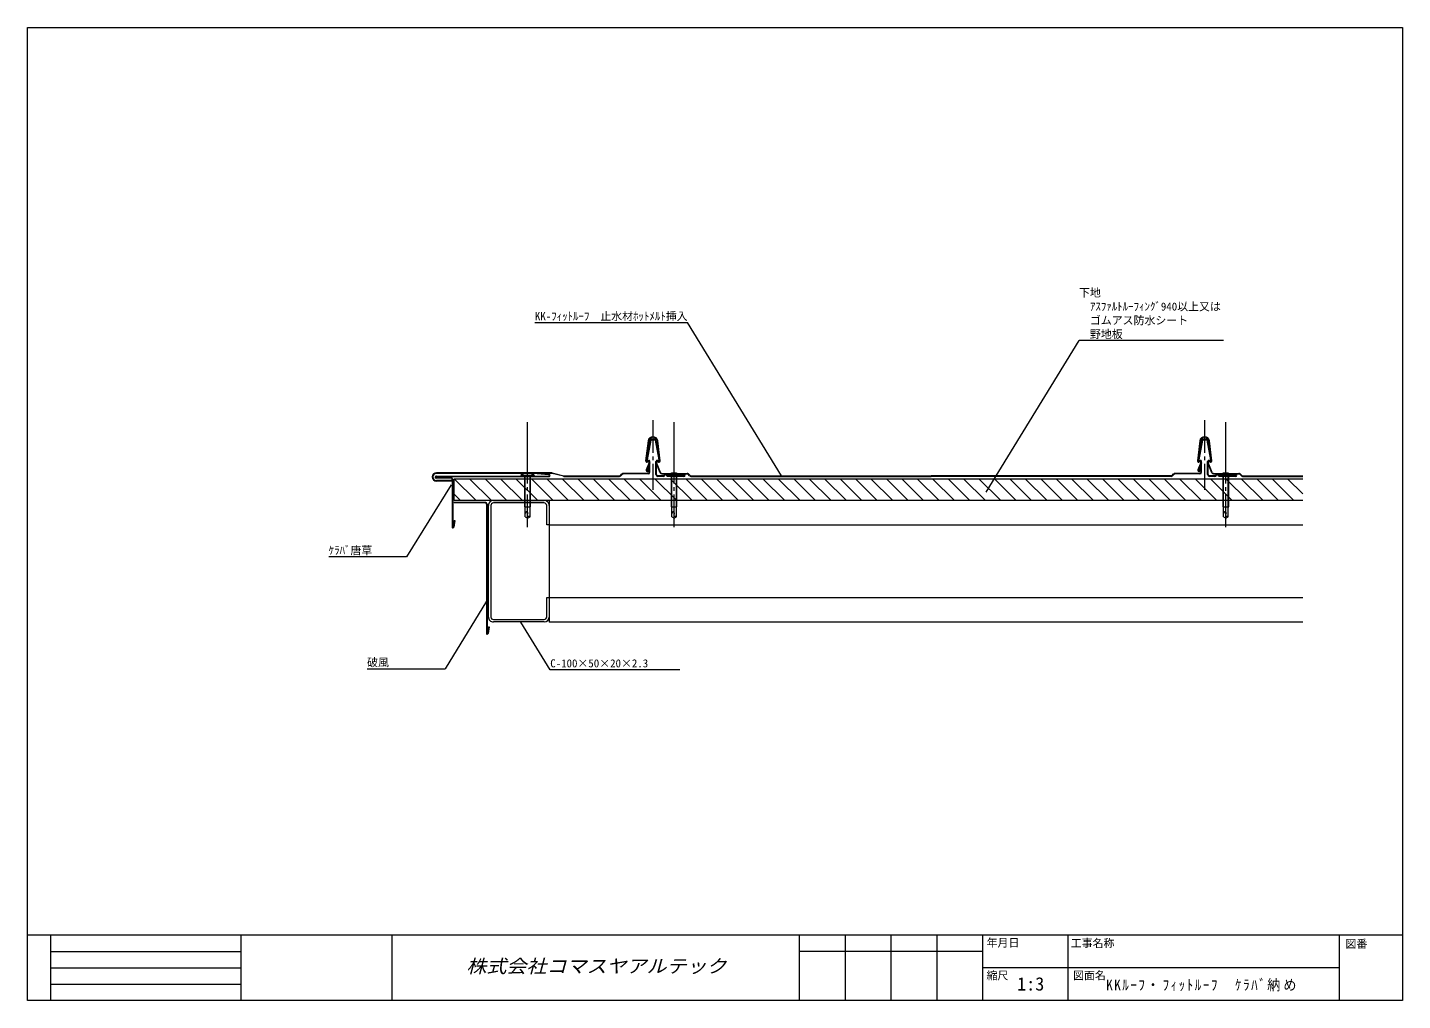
# Model space of a CAD drawing. Units: millimetres, scale not verified. Extents: x -567 to 1804, y -2125 to 401.
# Drawn here: x -567 to 567, y -1263 to -461 of the extents above; entities that cross this region are included whole.
import ezdxf
from ezdxf.enums import TextEntityAlignment as Align

# ---------------------------------------------------------------- set-up
doc = ezdxf.new("R2010")
doc.units = ezdxf.units.MM
doc.header["$LTSCALE"] = 3
doc.linetypes.add('CHAIN2', pattern=[12, 9, -1, 1, -1])
for name, color, linetype, lineweight in [('0-0_0', 7, 'Continuous', 18), ('0-3_LAYER004', 7, 'Continuous', 18), ('0-6_LAYER008', 4, 'Continuous', 18)]:
    doc.layers.add(name, color=color, linetype=linetype, lineweight=lineweight)
doc.layers.add('0-2_LAYER002', color=7, linetype='Continuous')
doc.styles.add('HG丸ｺﾞｼｯｸM-PRO', font='')
doc.styles.add('ＭＳ ゴシック', font='')
doc.styles.get('HG丸ｺﾞｼｯｸM-PRO').set_extended_font_data('HG丸ｺﾞｼｯｸM-PRO')
doc.styles.get('ＭＳ ゴシック').set_extended_font_data('MS Gothic')

# ---------------------------------------------------------------- blocks, each defined once
blk = doc.blocks.new('GROUP_8(1)')
at = {"layer": '0-6_LAYER008', "color": 7}
blk.add_lwpolyline([(-138.799, -84.905), (-138.799, -68.905), (-136.799, -68.905), (-136.799, -84.905)], dxfattribs=at)
blk = doc.blocks.new('GROUP_9(1)')
at = {"layer": '0-6_LAYER008', "color": 7}
blk.add_lwpolyline([(-136.799, 7.095), (-136.799, -8.905), (-138.799, -8.905)], dxfattribs=at)

msp = doc.modelspace()

# ---------------------------------------------------------------- linework, layer by layer
at = {"layer": '0-0_0', "color": 4}
for p, q in [((-148.572, -704.195), (-22.572, -704.195)), ((54.88, -830.394), (-22.572, -704.195)), ((223.57, -843.85), (300.214, -718.968)), ((419.292, -718.968), (300.214, -718.968)), ((-215.116, -850.805), (-215.116, -832.805)), ((-215.116, -832.805), (484.794, -832.805)), ((-197.063, -850.805), (-215.063, -832.805)), ((-184.335, -850.805), (-202.335, -832.805)), ((-171.608, -850.805), (-189.608, -832.805)), ((-158.88, -850.805), (-176.88, -832.805)), ((-146.152, -850.805), (-164.152, -832.805)), ((-133.424, -850.805), (-151.424, -832.805)), ((-120.696, -850.805), (-138.696, -832.805)), ((-107.968, -850.805), (-125.968, -832.805)), ((-95.24, -850.805), (-113.24, -832.805)), ((-82.512, -850.805), (-100.512, -832.805)), ((-69.784, -850.805), (-87.784, -832.805)), ((-57.056, -850.805), (-75.056, -832.805)), ((-44.328, -850.805), (-62.328, -832.805)), ((-31.601, -850.805), (-49.601, -832.805)), ((-18.873, -850.805), (-36.873, -832.805)), ((-6.145, -850.805), (-24.145, -832.805)), ((6.583, -850.805), (-11.417, -832.805)), ((19.311, -850.805), (1.311, -832.805)), ((32.039, -850.805), (14.039, -832.805)), ((44.767, -850.805), (26.767, -832.805)), ((57.495, -850.805), (39.495, -832.805)), ((70.223, -850.805), (52.223, -832.805)), ((82.951, -850.805), (64.951, -832.805)), ((95.679, -850.805), (77.679, -832.805)), ((108.407, -850.805), (90.407, -832.805)), ((121.134, -850.805), (103.134, -832.805)), ((133.862, -850.805), (115.862, -832.805)), ((146.59, -850.805), (128.59, -832.805)), ((159.318, -850.805), (141.318, -832.805)), ((172.046, -850.805), (154.046, -832.805)), ((184.774, -850.805), (166.774, -832.805)), ((197.502, -850.805), (179.502, -832.805)), ((210.23, -850.805), (192.23, -832.805)), ((222.958, -850.805), (204.958, -832.805)), ((235.686, -850.805), (217.686, -832.805)), ((248.414, -850.805), (230.414, -832.805)), ((261.141, -850.805), (243.141, -832.805)), ((273.869, -850.805), (255.869, -832.805)), ((286.597, -850.805), (268.597, -832.805)), ((299.325, -850.805), (281.325, -832.805)), ((312.053, -850.805), (294.053, -832.805)), ((324.781, -850.805), (306.781, -832.805)), ((337.509, -850.805), (319.509, -832.805)), ((350.237, -850.805), (332.237, -832.805)), ((362.965, -850.805), (344.965, -832.805)), ((375.693, -850.805), (357.693, -832.805)), ((388.421, -850.805), (370.421, -832.805)), ((401.148, -850.805), (383.148, -832.805)), ((413.876, -850.805), (395.876, -832.805)), ((426.604, -850.805), (408.604, -832.805)), ((439.332, -850.805), (421.332, -832.805)), ((452.06, -850.805), (434.06, -832.805)), ((464.788, -850.805), (446.788, -832.805)), ((477.516, -850.805), (459.516, -832.805)), ((484.794, -845.355), (472.244, -832.805)), ((-209.791, -850.805), (-215.116, -845.481)), ((484.794, -850.805), (-215.116, -850.805)), ((-188.482, -933.805), (-222.641, -989.463)), ((-135.879, -990.252), (-160, -950.95)), ((-286.931, -989.463), (-222.641, -989.463)), ((-29.098, -990.252), (-135.879, -990.252))]:
    msp.add_line(p, q, dxfattribs=at)
at = {"layer": '0-0_0', "color": 4, "linetype": 'CHAIN2'}
for p, q in [((-154.557, -813.222), (-154.557, -785.026)), ((-51.207, -784.449), (-51.207, -842.088)), ((-33.657, -813.222), (-33.657, -785.026)), ((403.793, -784.449), (403.793, -842.088)), ((421.343, -813.222), (421.343, -785.026)), ((-154.557, -872.814), (-154.557, -813.22)), ((-33.657, -872.814), (-33.657, -813.22)), ((421.343, -872.814), (421.343, -813.22))]:
    msp.add_line(p, q, dxfattribs=at)
at = {"layer": '0-0_0', "color": 5}
for p, q in [((-55.177, -801.701), (-57.2, -817.963)), ((-54.681, -801.762), (-56.704, -818.024)), ((-56.54, -817.208), (-53.46, -800.938)), ((-52.969, -801.031), (-56.049, -817.301)), ((-49.446, -801.031), (-46.366, -817.301)), ((-45.875, -817.208), (-48.955, -800.938)), ((-45.711, -818.024), (-47.734, -801.762)), ((-45.215, -817.963), (-47.238, -801.701)), ((399.823, -801.701), (397.8, -817.963)), ((400.319, -801.762), (398.296, -818.024)), ((398.46, -817.208), (401.54, -800.938)), ((402.031, -801.031), (398.951, -817.301)), ((405.554, -801.031), (408.634, -817.301)), ((409.125, -817.208), (406.045, -800.938)), ((409.289, -818.024), (407.266, -801.762)), ((409.785, -817.963), (407.762, -801.701)), ((-54.27, -819.48), (-56.66, -825.457)), ((-53.806, -819.665), (-56.196, -825.642)), ((-54.966, -818.271), (-56.078, -818.569)), ((-54.837, -818.754), (-55.949, -819.052)), ((-55.428, -817.877), (-54.936, -817.745)), ((-54.807, -818.228), (-55.299, -818.36)), ((-55.119, -822.95), (-55.232, -825.847)), ((-54.619, -822.969), (-55.119, -822.95)), ((-54.619, -822.969), (-54.732, -825.867)), ((-54.177, -827.394), (-54.177, -818.711)), ((-53.677, -827.394), (-53.677, -818.711)), ((-48.737, -829.394), (-48.737, -818.711)), ((-45.3, -827.951), (-48.636, -819.608)), ((-48.237, -829.394), (-48.237, -818.711)), ((-44.836, -827.766), (-48.172, -819.423)), ((-47.608, -818.228), (-47.116, -818.36)), ((-47.578, -818.754), (-46.466, -819.052)), ((-46.987, -817.877), (-47.479, -817.745)), ((-47.449, -818.271), (-46.337, -818.569)), ((400.73, -819.48), (398.34, -825.457)), ((401.194, -819.665), (398.804, -825.642)), ((400.034, -818.271), (398.922, -818.569)), ((400.163, -818.754), (399.051, -819.052)), ((399.572, -817.877), (400.064, -817.745)), ((400.193, -818.228), (399.701, -818.36)), ((399.881, -822.95), (399.768, -825.847)), ((400.381, -822.969), (399.881, -822.95)), ((400.381, -822.969), (400.268, -825.867)), ((400.823, -827.394), (400.823, -818.711)), ((401.323, -827.394), (401.323, -818.711)), ((406.263, -829.394), (406.263, -818.711)), ((409.7, -827.951), (406.364, -819.608)), ((406.763, -829.394), (406.763, -818.711)), ((410.164, -827.766), (406.828, -819.423)), ((407.392, -818.228), (407.884, -818.36)), ((407.422, -818.754), (408.534, -819.052)), ((408.013, -817.877), (407.521, -817.745)), ((407.551, -818.271), (408.663, -818.569)), ((-134.623, -827.894), (-229.739, -827.894)), ((-134.623, -828.394), (-229.739, -828.394)), ((-216.799, -834.392), (-229.739, -834.392)), ((-216.799, -834.892), (-229.739, -834.892)), ((-124.863, -830.848), (-134.376, -828.425)), ((-134.253, -827.941), (-124.739, -830.363)), ((-124.492, -830.394), (-78.749, -830.394)), ((-124.492, -830.894), (-78.749, -830.894)), ((-78.042, -830.101), (-76.774, -828.834)), ((-77.688, -830.455), (-76.421, -829.187)), ((-55.177, -828.394), (-75.713, -828.394)), ((-55.177, -828.894), (-75.713, -828.894)), ((-42.666, -830.394), (-47.237, -830.394)), ((-42.666, -830.894), (-47.237, -830.894)), ((-43.907, -828.394), (-22.887, -828.394)), ((-43.907, -828.894), (-22.887, -828.894)), ((-42.304, -830.239), (-41.461, -829.355)), ((-41.942, -830.584), (-41.099, -829.699)), ((-39.533, -830.584), (-40.375, -829.699)), ((-39.171, -830.239), (-40.013, -829.355)), ((-25.587, -830.394), (-38.809, -830.394)), ((-25.587, -830.894), (-38.809, -830.894)), ((-28.087, -829.394), (-25.587, -829.394)), ((-20.912, -830.455), (-22.18, -829.187)), ((-20.558, -830.101), (-21.826, -828.834)), ((-19.851, -830.394), (178.2, -830.394)), ((-19.851, -830.894), (178.2, -830.894)), ((376.251, -830.394), (178.2, -830.394)), ((376.251, -830.894), (178.2, -830.894)), ((376.958, -830.101), (378.226, -828.834)), ((377.312, -830.455), (378.579, -829.187)), ((399.823, -828.394), (379.287, -828.394)), ((399.823, -828.894), (379.287, -828.894)), ((412.334, -830.394), (407.763, -830.394)), ((412.334, -830.894), (407.763, -830.894)), ((411.093, -828.394), (432.113, -828.394)), ((411.093, -828.894), (432.113, -828.894)), ((412.696, -830.239), (413.539, -829.355)), ((413.058, -830.584), (413.901, -829.699)), ((415.467, -830.584), (414.625, -829.699)), ((415.829, -830.239), (414.987, -829.355)), ((429.413, -830.394), (416.191, -830.394)), ((429.413, -830.894), (416.191, -830.894)), ((426.913, -829.394), (429.413, -829.394)), ((434.088, -830.455), (432.82, -829.187)), ((434.442, -830.101), (433.174, -828.834)), ((435.149, -830.394), (484.794, -830.394)), ((435.149, -830.894), (484.794, -830.894))]:
    msp.add_line(p, q, dxfattribs=at)
at = {"layer": '0-0_0', "color": 3}
for p, q in [((-229.775, -830.584), (-137.111, -830.584)), ((-229.775, -831.084), (-137.111, -831.084)), ((-217.799, -831.892), (-229.739, -831.892)), ((-217.799, -832.392), (-229.739, -832.392)), ((-216.799, -833.392), (-216.799, -872.692)), ((-216.299, -833.392), (-216.299, -872.692)), ((-146.761, -828.731), (-146.718, -828.239)), ((-137.089, -829.584), (-146.761, -828.731)), ((-137.046, -829.092), (-146.718, -828.239)), ((-189.482, -852.305), (-215.116, -852.305)), ((-215.116, -852.305), (-215.116, -852.805)), ((-189.482, -852.805), (-215.116, -852.805)), ((-188.482, -853.805), (-188.482, -960.361)), ((-187.982, -853.805), (-187.982, -960.361)), ((-215.114, -867.165), (-215.924, -872.719)), ((-214.619, -867.237), (-215.429, -872.791)), ((-215.114, -867.165), (-214.619, -867.237)), ((-186.797, -954.834), (-187.607, -960.388)), ((-186.302, -954.906), (-187.112, -960.46)), ((-186.797, -954.834), (-186.302, -954.906))]:
    msp.add_line(p, q, dxfattribs=at)
at = {"layer": '0-0_0'}
for p, q in [((-160.057, -829.794), (-159.709, -830.394)), ((-160.057, -829.794), (-149.057, -829.794)), ((-159.709, -830.394), (-149.405, -830.394)), ((-156.857, -855.894), (-156.857, -830.394)), ((-156.557, -864.132), (-156.557, -830.394)), ((-154.883, -827.898), (-154.883, -828.666)), ((-154.883, -828.666), (-154.231, -828.666)), ((-154.231, -827.898), (-154.231, -828.666)), ((-152.557, -864.222), (-152.557, -830.394)), ((-152.257, -855.894), (-152.257, -830.394)), ((-149.057, -829.794), (-149.405, -830.394)), ((-39.157, -829.794), (-38.809, -830.394)), ((-39.157, -829.794), (-28.157, -829.794)), ((-38.809, -830.394), (-28.505, -830.394)), ((-35.957, -855.894), (-35.957, -830.394)), ((-35.657, -864.132), (-35.657, -830.394)), ((-33.982, -827.898), (-33.982, -828.666)), ((-33.982, -828.666), (-33.331, -828.666)), ((-33.331, -827.898), (-33.331, -828.666)), ((-31.657, -864.222), (-31.657, -830.394)), ((-31.357, -855.894), (-31.357, -830.394)), ((-28.157, -829.794), (-28.505, -830.394)), ((415.843, -829.794), (416.191, -830.394)), ((415.843, -829.794), (426.843, -829.794)), ((416.191, -830.394), (426.495, -830.394)), ((419.043, -855.894), (419.043, -830.394)), ((419.343, -864.132), (419.343, -830.394)), ((421.018, -827.898), (421.018, -828.666)), ((421.018, -828.666), (421.669, -828.666)), ((421.669, -827.898), (421.669, -828.666)), ((423.343, -864.222), (423.343, -830.394)), ((423.643, -855.894), (423.643, -830.394)), ((426.843, -829.794), (426.495, -830.394)), ((-186.799, -946.805), (-186.799, -854.805)), ((-184.799, -854.805), (-184.799, -946.805)), ((-182.799, -850.805), (-140.799, -850.805)), ((-140.799, -852.805), (-182.799, -852.805)), ((-156.857, -855.894), (-152.257, -855.894)), ((-156.057, -860.362), (-156.557, -861.299)), ((-138.799, -870.805), (-138.799, -854.805)), ((-136.799, -850.805), (-136.799, -950.95)), ((-35.957, -855.894), (-31.357, -855.894)), ((-35.157, -860.362), (-35.657, -861.299)), ((419.043, -855.894), (423.643, -855.894)), ((419.843, -860.362), (419.343, -861.299)), ((-154.557, -865.394), (-154.825, -864.381)), ((-136.799, -870.805), (484.794, -870.805)), ((-33.657, -865.394), (-33.925, -864.381)), ((421.343, -865.394), (421.075, -864.381)), ((-136.799, -930.805), (484.794, -930.805)), ((-182.799, -948.805), (-140.799, -948.805)), ((-140.799, -950.805), (-182.799, -950.805)), ((-136.799, -950.805), (484.794, -950.805)), ((-567, -1208.85), (567, -1208.85)), ((-548.1, -1208.85), (-548.1, -1262.85)), ((-391.077, -1208.85), (-391.077, -1262.85)), ((-266.54, -1208.85), (-266.54, -1262.85)), ((69.525, -1208.85), (69.525, -1262.85)), ((107.325, -1208.85), (107.325, -1262.85)), ((145.125, -1208.85), (145.125, -1262.85)), ((182.925, -1208.85), (182.925, -1262.85)), ((220.725, -1208.85), (220.725, -1262.85)), ((290.925, -1208.85), (290.925, -1262.85)), ((514.857, -1208.85), (514.857, -1262.85)), ((-548.1, -1222.35), (-391.077, -1222.35)), ((220.725, -1222.35), (69.525, -1222.35)), ((-548.1, -1235.85), (-391.077, -1235.85)), ((514.857, -1235.85), (220.725, -1235.85)), ((-548.1, -1249.35), (-391.077, -1249.35))]:
    msp.add_line(p, q, dxfattribs=at)
msp.add_lwpolyline([(-567, -460.95), (567, -460.95), (567, -1262.85), (-567, -1262.85)], close=True, dxfattribs=at)
at = {"layer": '0-0_0', "color": 4}
msp.add_lwpolyline([(-217.631, -837.728), (-254.316, -897.155), (-318.606, -897.155)], dxfattribs=at)
at = {"layer": '0-0_0', "color": 5}
for points in [[(-28.087, -829.394), (-28.087, -828.894), (-25.587, -828.894)], [(426.913, -829.394), (426.913, -828.894), (429.413, -828.894)]]:
    msp.add_lwpolyline(points, dxfattribs=at)
at = {"layer": '0-0_0'}
for points in [[(-156.557, -864.132), (-154.557, -865.394), (-152.557, -864.222)], [(-35.657, -864.132), (-33.657, -865.394), (-31.657, -864.222)], [(419.343, -864.132), (421.343, -865.394), (423.343, -864.222)]]:
    msp.add_lwpolyline(points, dxfattribs=at)
at = {"layer": '0-0_0', "color": 5}
for centre, radius, start, end in [((-51.207, -802.194), 4, 7.09094, 172.90906), ((-51.207, -802.194), 3.5, 7.16199, 172.83801), ((-52.478, -801.124), 1, 64.94924, 169.28134), ((-52.478, -801.124), 0.5, 64.94924, 169.28134), ((-51.207, -798.406), 2.5, 244.94924, 270), ((-51.207, -798.406), 2, 244.94924, 270), ((-51.207, -798.406), 2, 270, 295.05076), ((-51.207, -798.406), 2.5, 270, 295.05076), ((-49.937, -801.124), 1, 10.71866, 115.05076), ((-49.937, -801.124), 0.5, 10.71866, 115.05076), ((403.793, -802.194), 4, 7.09094, 172.90906), ((403.793, -802.194), 3.5, 7.16199, 172.83801), ((402.522, -801.124), 1, 64.94924, 169.28134), ((402.522, -801.124), 0.5, 64.94924, 169.28134), ((403.793, -798.406), 2.5, 244.94924, 270), ((403.793, -798.406), 2, 244.94924, 270), ((403.793, -798.406), 2, 270, 295.05076), ((403.793, -798.406), 2.5, 270, 295.05076), ((405.063, -801.124), 1, 10.71866, 115.05076), ((405.063, -801.124), 0.5, 10.71866, 115.05076), ((-56.207, -818.086), 1, 172.90906, 285), ((-55.732, -825.828), 1, 158.20588, 357.77069), ((-56.207, -818.086), 0.5, 172.83801, 285), ((-55.557, -817.394), 1, 169.28134, 285), ((-55.732, -825.828), 0.5, 158.20588, 357.77069), ((-55.557, -817.394), 0.5, 169.28134, 285), ((-55.177, -827.394), 1.5, 270, 0), ((-55.177, -827.394), 1, 270, 0), ((-54.707, -819.237), 1, 330.96878, 105), ((-54.677, -818.711), 1, 0, 105), ((-54.707, -819.237), 0.5, 330.96878, 105), ((-54.677, -818.711), 0.5, 0, 105), ((-47.737, -818.711), 1, 75, 180), ((-47.707, -819.237), 1, 75, 201.79412), ((-47.737, -818.711), 0.5, 75, 180), ((-47.707, -819.237), 0.5, 75, 201.79412), ((-46.857, -817.394), 1, 255, 10.71866), ((-46.857, -817.394), 0.5, 255, 10.71866), ((-46.207, -818.086), 1, 255, 7.09094), ((-46.207, -818.086), 0.5, 255, 7.16199), ((-43.907, -827.394), 1, 201.79412, 270), ((398.793, -818.086), 1, 172.90906, 285), ((399.268, -825.828), 1, 158.20588, 357.77069), ((398.793, -818.086), 0.5, 172.83801, 285), ((399.443, -817.394), 1, 169.28134, 285), ((399.268, -825.828), 0.5, 158.20588, 357.77069), ((399.443, -817.394), 0.5, 169.28134, 285), ((399.823, -827.394), 1.5, 270, 0), ((399.823, -827.394), 1, 270, 0), ((400.293, -819.237), 1, 330.96878, 105), ((400.323, -818.711), 1, 0, 105), ((400.293, -819.237), 0.5, 330.96878, 105), ((400.323, -818.711), 0.5, 0, 105), ((407.263, -818.711), 1, 75, 180), ((407.293, -819.237), 1, 75, 201.79412), ((407.263, -818.711), 0.5, 75, 180), ((407.293, -819.237), 0.5, 75, 201.79412), ((408.143, -817.394), 1, 255, 10.71866), ((408.143, -817.394), 0.5, 255, 10.71866), ((408.793, -818.086), 1, 255, 7.09094), ((408.793, -818.086), 0.5, 255, 7.16199), ((411.093, -827.394), 1, 201.79412, 270), ((-229.739, -831.393), 3.499, 90, 270), ((-229.739, -831.393), 2.999, 90, 270), ((-134.623, -829.394), 1.5, 75.71283, 90), ((-134.623, -829.394), 1, 75.71283, 90), ((-124.492, -829.394), 1.5, 255.71283, 270), ((-124.492, -829.394), 1, 255.71283, 270), ((-78.749, -829.394), 1, 270, 315), ((-78.749, -829.394), 1.5, 270, 315), ((-75.713, -829.894), 1.5, 90, 135), ((-75.713, -829.894), 1, 90, 135), ((-47.237, -829.394), 1.5, 180, 270), ((-47.237, -829.394), 1, 180, 270), ((-43.907, -827.394), 1.5, 201.79412, 270), ((-42.666, -829.894), 0.5, 270, 316.39718), ((-42.666, -829.894), 1, 270, 316.39718), ((-40.737, -830.044), 1, 90, 136.39718), ((-40.737, -830.044), 0.5, 90, 136.39718), ((-40.737, -830.044), 1, 43.60282, 90), ((-40.737, -830.044), 0.5, 43.60282, 90), ((-38.809, -829.894), 1, 223.60282, 270), ((-38.809, -829.894), 0.5, 223.60282, 270), ((-25.587, -829.894), 1, 270, 90), ((-25.587, -829.894), 0.5, 270, 90), ((-22.887, -829.894), 1.5, 45, 90), ((-22.887, -829.894), 1, 45, 90), ((-19.851, -829.394), 1.5, 225, 270), ((-19.851, -829.394), 1, 225, 270), ((376.251, -829.394), 1, 270, 315), ((376.251, -829.394), 1.5, 270, 315), ((379.287, -829.894), 1.5, 90, 135), ((379.287, -829.894), 1, 90, 135), ((407.763, -829.394), 1.5, 180, 270), ((407.763, -829.394), 1, 180, 270), ((411.093, -827.394), 1.5, 201.79412, 270), ((412.334, -829.894), 0.5, 270, 316.39718), ((412.334, -829.894), 1, 270, 316.39718), ((414.263, -830.044), 1, 90, 136.39718), ((414.263, -830.044), 0.5, 90, 136.39718), ((414.263, -830.044), 1, 43.60282, 90), ((414.263, -830.044), 0.5, 43.60282, 90), ((416.191, -829.894), 1, 223.60282, 270), ((416.191, -829.894), 0.5, 223.60282, 270), ((429.413, -829.894), 1, 270, 90), ((429.413, -829.894), 0.5, 270, 90), ((432.113, -829.894), 1.5, 45, 90), ((432.113, -829.894), 1, 45, 90), ((435.149, -829.394), 1.5, 225, 270), ((435.149, -829.394), 1, 225, 270)]:
    msp.add_arc(centre, radius, start, end, dxfattribs=at)
at = {"layer": '0-0_0', "color": 3}
for centre, radius, start, end in [((-229.875, -831.486), 0.907, 83.63273, 267.5677), ((-229.875, -831.486), 0.414, 83.63273, 267.5677), ((-217.799, -833.392), 1.5, 0.00005, 90.00005), ((-217.799, -833.392), 1, 0.00005, 90.00005), ((-137.064, -830.085), 1, 264.59049, 92.85705), ((-137.064, -830.085), 0.501, 264.59049, 92.85705), ((-189.482, -853.805), 1.5, 0.00005, 90.00005), ((-189.482, -853.805), 1, 0.00005, 90.00005), ((-216.114, -872.742), 0.687, 175.84957, 355.84957), ((-216.112, -872.705), 0.188, 175.84888, 355.84888), ((-187.797, -960.41), 0.687, 175.84957, 355.84957), ((-187.795, -960.374), 0.188, 175.84888, 355.84888)]:
    msp.add_arc(centre, radius, start, end, dxfattribs=at)
at = {"layer": '0-0_0'}
for centre, radius, start, end in [((-154.557, -840.606), 12.13, 109.27448, 116.96329), ((-154.634, -834.637), 6.743, 55.84936, 125.62162), ((-154.557, -840.606), 12.13, 63.03671, 72.1965), ((-33.657, -840.606), 12.13, 109.27448, 116.96329), ((-33.733, -834.637), 6.743, 55.84936, 125.62162), ((-33.657, -840.606), 12.13, 63.03671, 72.1965), ((421.343, -840.606), 12.13, 109.27448, 116.96329), ((421.267, -834.637), 6.743, 55.84936, 125.62162), ((421.343, -840.606), 12.13, 63.03671, 72.1965), ((-182.799, -854.805), 4, 90, 180.00009), ((-182.799, -854.805), 2, 90, 180.00009), ((-155.316, -860.82), 0.871, 353.87158, 148.28321), ((-146.382, -863.54), 8.484, 161.96182, 185.68739), ((-140.799, -854.805), 4, 0, 90.00009), ((-140.799, -854.805), 2, 0, 90.00009), ((-34.416, -860.82), 0.871, 353.87158, 148.28321), ((-25.482, -863.54), 8.484, 161.96182, 185.68739), ((420.584, -860.82), 0.871, 353.87158, 148.28321), ((429.518, -863.54), 8.484, 161.96182, 185.68739), ((-153.599, -865.621), 1.744, 53.31423, 134.69846), ((-32.698, -865.621), 1.744, 53.31423, 134.69846), ((422.302, -865.621), 1.744, 53.31423, 134.69846), ((-182.799, -946.805), 4, 180, 270.00009), ((-182.799, -946.805), 2, 179.99991, 270.00019), ((-140.799, -946.805), 2, 269.99991, 360), ((-140.799, -946.805), 4, 270, 360)]:
    msp.add_arc(centre, radius, start, end, dxfattribs=at)

# ---------------------------------------------------------------- block references
for name in ['GROUP_9(1)', 'GROUP_8(1)']:
    msp.add_blockref(name, (0, -861.9), dxfattribs=at)

# ---------------------------------------------------------------- texts
at = {"layer": '0-0_0', "style": 'ＭＳ ゴシック'}
for s, height, p in [('下地', 6.598, (300.214, -684.814)), ('\u3000ｱｽﾌｧﾙﾄﾙｰﾌｨﾝｸﾞ940以上又は', 6.598, (300.214, -696.199)), ('\u3000ゴムアス防水シート', 6.598, (300.214, -707.583)), ('\u3000野地板', 6.598, (300.214, -718.968)), ('ｹﾗﾊﾞ唐草', 6.598, (-318.606, -897.155)), ('破風', 6.598, (-286.931, -989.463)), ('C-100×50×20×2.3', 6.598, (-135.879, -990.252)), ('年月日', 6.598, (224, -1220.55)), ('工事名称', 6.598, (293.4, -1220.95)), ('図番', 6.598, (520, -1221.45)), ('縮尺', 6.598, (223.9, -1247.55)), ('1:3', 11, (249.15, -1257.95)), ('図面名', 6.598, (295.3, -1247.55))]:
    msp.add_text(s, height=height, dxfattribs=at).set_placement(p, align=Align.BOTTOM_LEFT)
at = {"layer": '0-0_0', "color": 3, "style": 'HG丸ｺﾞｼｯｸM-PRO', "oblique": 15, "width": 1.1}
msp.add_text('株式会社コマスヤアルテック', height=11, dxfattribs=at).set_placement((-205.007, -1243.35), align=Align.BOTTOM_LEFT)
at = {"layer": '0-2_LAYER002', "style": 'ＭＳ ゴシック'}
msp.add_text('㏍-ﾌｨｯﾄﾙｰﾌ\u3000止水材ﾎｯﾄﾒﾙﾄ挿入', height=6.598, dxfattribs=at).set_placement((-148.572, -704.195), align=Align.BOTTOM_LEFT)
at = {"layer": '0-3_LAYER004', "insert": (322.641, -1255.35), "char_height": 8.798, "attachment_point": 7, "style": 'ＭＳ ゴシック'}
msp.add_mtext('\\T1.23;\\W0.9;KKﾙｰﾌ・ﾌｨｯﾄﾙｰﾌ\u3000ｹﾗﾊﾞ納め', dxfattribs=at)

doc.saveas('drawing.dxf')
